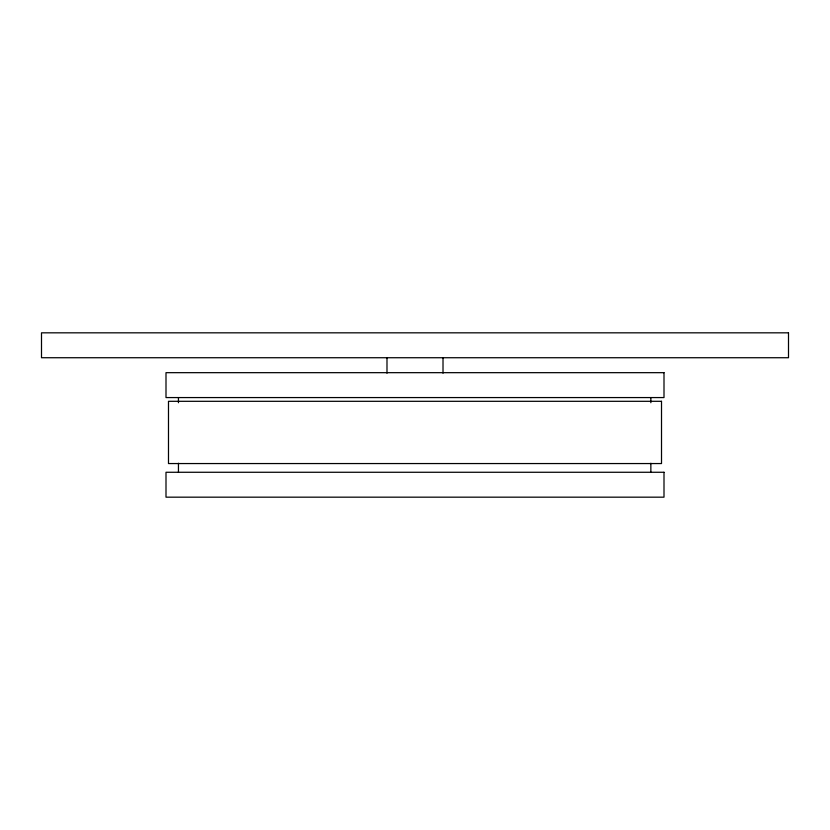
<?xml version="1.0" encoding="UTF-8"?>
<svg xmlns="http://www.w3.org/2000/svg" width="830" height="830" viewBox="0 0 830 830"><rect width="100%" height="100%" fill="white"/><g stroke="black" fill="none" stroke-linecap="round" stroke-linejoin="round"><path stroke-width="1.25" d="M650.855 397.57L650.855 402.726M650.855 463.254L650.855 472.27M443.013 357.73L443.013 373.22M386.988 357.73L386.988 373.22M178.45 397.57L178.45 402.726M178.45 463.254L178.45 472.27M788.5 332.83L41.5 332.83L41.5 357.73L788.5 357.73L788.5 332.83M664 372.67L166 372.67L166 397.57L664 397.57L664 372.67M661.51 401.305L168.49 401.305L168.49 463.555L661.51 463.555L661.51 401.305M664 472.27L166 472.27L166 497.17L664 497.17L664 472.27"/></g></svg>
